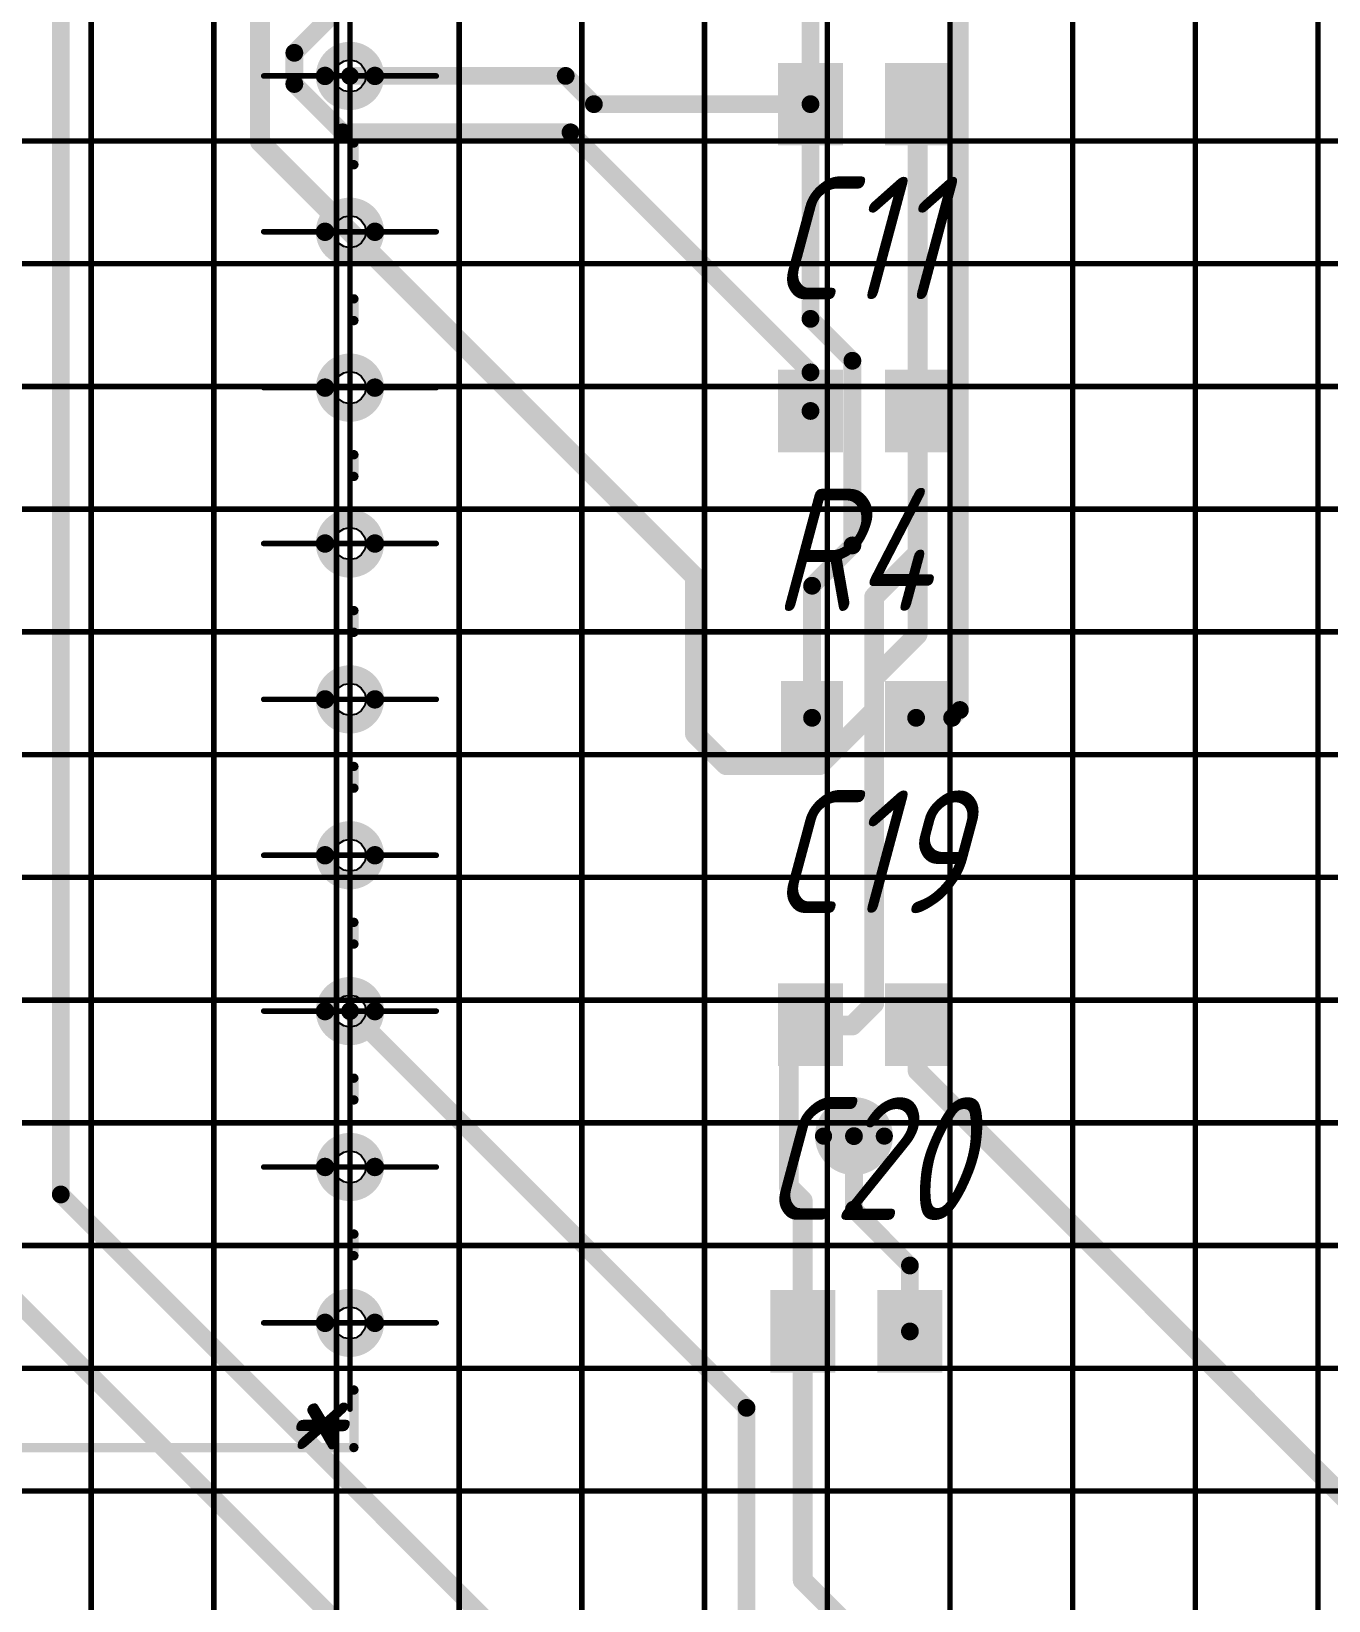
# Model space of a CAD drawing. Header units: millimetres. Extents: x 95 to 923, y 69 to 658.
# Drawn here: x 212.2 to 254.5, y 318.4 to 369.6 of the extents above; entities that cross this region are included whole.
import ezdxf

# ---------------------------------------------------------------- set-up
doc = ezdxf.new("R2010")
doc.units = ezdxf.units.MM
for name, color, linetype in [('Mechanical11', 56, 'Continuous'), ('Mechanical12', 56, 'Continuous'), ('Mechanical7', 56, 'Continuous'), ('Mechanical9', 56, 'Continuous')]:
    doc.layers.add(name, color=color, linetype=linetype)
doc.styles.add('GOST type A', font='', dxfattribs={"height": 0.2})
doc.styles.get('GOST type A').set_extended_font_data('GOST type A', italic=True)

msp = doc.modelspace()

# ---------------------------------------------------------------- hatches: boundary and pattern name
at = {"layer": 'Mechanical12'}
for points in [[(236.534, 365.876), (238.656, 365.876), (238.656, 368.568), (236.534, 368.568)], [(236.534, 365.876), (238.656, 365.876), (238.656, 368.568), (236.534, 368.568)], [(240.028, 365.876), (242.15, 365.876), (242.15, 368.568), (240.028, 368.568)], [(240.028, 365.876), (242.15, 365.876), (242.15, 368.568), (240.028, 368.568)], [(236.534, 355.876), (238.656, 355.876), (238.656, 358.568), (236.534, 358.568)], [(236.534, 355.876), (238.656, 355.876), (238.656, 358.568), (236.534, 358.568)], [(240.028, 355.876), (242.15, 355.876), (242.15, 358.568), (240.028, 358.568)], [(240.028, 355.876), (242.15, 355.876), (242.15, 358.568), (240.028, 358.568)], [(236.635, 346.028), (238.656, 346.028), (238.656, 348.416), (236.635, 348.416)], [(236.635, 346.028), (238.656, 346.028), (238.656, 348.416), (236.635, 348.416)], [(240.028, 346.028), (242.049, 346.028), (242.049, 348.416), (240.028, 348.416)], [(240.028, 346.028), (242.049, 346.028), (242.049, 348.416), (240.028, 348.416)], [(236.534, 335.876), (238.656, 335.876), (238.656, 338.568), (236.534, 338.568)], [(236.534, 335.876), (238.656, 335.876), (238.656, 338.568), (236.534, 338.568)], [(240.028, 335.876), (242.15, 335.876), (242.15, 338.568), (240.028, 338.568)], [(240.028, 335.876), (242.15, 335.876), (242.15, 338.568), (240.028, 338.568)], [(236.281, 325.876), (238.403, 325.876), (238.403, 328.568), (236.281, 328.568)], [(236.281, 325.876), (238.403, 325.876), (238.403, 328.568), (236.281, 328.568)], [(239.775, 325.876), (241.897, 325.876), (241.897, 328.568), (239.775, 328.568)], [(239.775, 325.876), (241.897, 325.876), (241.897, 328.568), (239.775, 328.568)]]:
    msp.add_hatch(color=7, dxfattribs=at).paths.add_polyline_path(points)

# ---------------------------------------------------------------- linework, layer by layer
at = {"layer": 'Mechanical11', "color": 7}
for p, q in [((222.059, 368.142), (222.099, 368.342)), ((222.099, 368.342), (222.212, 368.511)), ((222.212, 368.511), (222.382, 368.625)), ((222.382, 368.625), (222.582, 368.665)), ((222.582, 368.142), (222.582, 368.665)), ((222.582, 368.665), (222.782, 368.625)), ((222.582, 368.665), (222.582, 368.142)), ((222.782, 368.625), (222.952, 368.511)), ((222.952, 368.511), (223.065, 368.342)), ((223.065, 368.342), (223.105, 368.142)), ((222.582, 368.142), (222.059, 368.142)), ((223.105, 368.142), (222.582, 368.142)), ((222.582, 368.142), (223.105, 368.142)), ((222.582, 367.619), (222.582, 368.142)), ((222.952, 367.772), (222.782, 367.659)), ((223.065, 367.942), (222.952, 367.772)), ((223.105, 368.142), (223.065, 367.942)), ((222.782, 367.659), (222.582, 367.619)), ((222.059, 363.062), (222.099, 363.262)), ((222.099, 363.262), (222.212, 363.431)), ((222.212, 363.431), (222.382, 363.545)), ((222.382, 363.545), (222.582, 363.585)), ((222.582, 363.062), (222.582, 363.585)), ((222.582, 363.585), (222.782, 363.545)), ((222.582, 363.585), (222.582, 363.062)), ((222.782, 363.545), (222.952, 363.431)), ((222.952, 363.431), (223.065, 363.262)), ((223.065, 363.262), (223.105, 363.062)), ((222.582, 363.062), (222.059, 363.062)), ((223.105, 363.062), (222.582, 363.062)), ((222.582, 363.062), (223.105, 363.062)), ((222.582, 362.539), (222.582, 363.062)), ((222.952, 362.692), (222.782, 362.579)), ((223.065, 362.862), (222.952, 362.692)), ((223.105, 363.062), (223.065, 362.862)), ((222.782, 362.579), (222.582, 362.539)), ((222.059, 357.982), (222.099, 358.182)), ((222.099, 358.182), (222.212, 358.351)), ((222.212, 358.351), (222.382, 358.465)), ((222.382, 358.465), (222.582, 358.505)), ((222.582, 357.982), (222.582, 358.505)), ((222.582, 358.505), (222.782, 358.465)), ((222.582, 358.505), (222.582, 357.982)), ((222.782, 358.465), (222.952, 358.351)), ((222.952, 358.351), (223.065, 358.182)), ((223.065, 358.182), (223.105, 357.982)), ((222.582, 357.982), (222.059, 357.982)), ((223.105, 357.982), (222.582, 357.982)), ((222.582, 357.982), (223.105, 357.982)), ((222.582, 357.459), (222.582, 357.982)), ((222.782, 357.499), (222.582, 357.459)), ((222.952, 357.612), (222.782, 357.499)), ((223.065, 357.782), (222.952, 357.612)), ((223.105, 357.982), (223.065, 357.782)), ((222.382, 353.385), (222.582, 353.425)), ((222.582, 352.902), (222.582, 353.425)), ((222.582, 353.425), (222.782, 353.385)), ((222.582, 353.425), (222.582, 352.902)), ((222.059, 352.902), (222.099, 353.102)), ((222.582, 352.902), (222.059, 352.902)), ((222.099, 353.102), (222.212, 353.271)), ((222.212, 353.271), (222.382, 353.385)), ((223.105, 352.902), (222.582, 352.902)), ((222.582, 352.902), (223.105, 352.902)), ((222.582, 352.379), (222.582, 352.902)), ((222.782, 353.385), (222.952, 353.271)), ((222.952, 353.271), (223.065, 353.102)), ((223.065, 353.102), (223.105, 352.902)), ((223.105, 352.902), (223.065, 352.702)), ((222.782, 352.419), (222.582, 352.379)), ((222.952, 352.532), (222.782, 352.419)), ((223.065, 352.702), (222.952, 352.532)), ((222.212, 348.191), (222.382, 348.305)), ((222.382, 348.305), (222.582, 348.345)), ((222.582, 347.822), (222.582, 348.345)), ((222.582, 348.345), (222.782, 348.305)), ((222.582, 348.345), (222.582, 347.822)), ((222.782, 348.305), (222.952, 348.191)), ((222.059, 347.822), (222.099, 348.022)), ((222.582, 347.822), (222.059, 347.822)), ((222.099, 348.022), (222.212, 348.191)), ((223.105, 347.822), (222.582, 347.822)), ((222.582, 347.822), (223.105, 347.822)), ((222.582, 347.299), (222.582, 347.822)), ((222.952, 348.191), (223.065, 348.022)), ((223.065, 348.022), (223.105, 347.822)), ((223.105, 347.822), (223.065, 347.622)), ((222.782, 347.339), (222.582, 347.299)), ((222.952, 347.452), (222.782, 347.339)), ((223.065, 347.622), (222.952, 347.452)), ((222.212, 343.111), (222.382, 343.225)), ((222.382, 343.225), (222.582, 343.265)), ((222.582, 342.742), (222.582, 343.265)), ((222.582, 343.265), (222.782, 343.225)), ((222.582, 343.265), (222.582, 342.742)), ((222.782, 343.225), (222.952, 343.111)), ((222.059, 342.742), (222.099, 342.942)), ((222.582, 342.742), (222.059, 342.742)), ((222.099, 342.942), (222.212, 343.111)), ((223.105, 342.742), (222.582, 342.742)), ((222.582, 342.742), (223.105, 342.742)), ((222.582, 342.219), (222.582, 342.742)), ((222.952, 343.111), (223.065, 342.942)), ((223.065, 342.942), (223.105, 342.742)), ((223.105, 342.742), (223.065, 342.542)), ((222.782, 342.259), (222.582, 342.219)), ((222.952, 342.372), (222.782, 342.259)), ((223.065, 342.542), (222.952, 342.372)), ((222.212, 338.031), (222.382, 338.145)), ((222.382, 338.145), (222.582, 338.185)), ((222.582, 337.662), (222.582, 338.185)), ((222.582, 338.185), (222.782, 338.145)), ((222.582, 338.185), (222.582, 337.662)), ((222.782, 338.145), (222.952, 338.031)), ((222.059, 337.662), (222.099, 337.862)), ((222.582, 337.662), (222.059, 337.662)), ((222.099, 337.862), (222.212, 338.031)), ((223.105, 337.662), (222.582, 337.662)), ((222.582, 337.662), (223.105, 337.662)), ((222.582, 337.139), (222.582, 337.662)), ((222.952, 338.031), (223.065, 337.862)), ((223.065, 337.862), (223.105, 337.662)), ((223.105, 337.662), (223.065, 337.462)), ((222.782, 337.179), (222.582, 337.139)), ((222.952, 337.292), (222.782, 337.179)), ((223.065, 337.462), (222.952, 337.292)), ((222.099, 332.782), (222.212, 332.951)), ((222.212, 332.951), (222.382, 333.065)), ((222.382, 333.065), (222.582, 333.105)), ((222.582, 332.582), (222.582, 333.105)), ((222.582, 333.105), (222.782, 333.065)), ((222.582, 333.105), (222.582, 332.582)), ((222.782, 333.065), (222.952, 332.951)), ((222.952, 332.951), (223.065, 332.782)), ((222.059, 332.582), (222.099, 332.782)), ((222.582, 332.582), (222.059, 332.582)), ((223.105, 332.582), (222.582, 332.582)), ((222.582, 332.582), (223.105, 332.582)), ((222.582, 332.059), (222.582, 332.582)), ((223.065, 332.782), (223.105, 332.582)), ((223.105, 332.582), (223.065, 332.382)), ((222.782, 332.099), (222.582, 332.059)), ((222.952, 332.212), (222.782, 332.099)), ((223.065, 332.382), (222.952, 332.212)), ((222.099, 327.702), (222.212, 327.871)), ((222.212, 327.871), (222.382, 327.985)), ((222.382, 327.985), (222.582, 328.025)), ((222.582, 327.502), (222.582, 328.025)), ((222.582, 328.025), (222.782, 327.985)), ((222.582, 328.025), (222.582, 327.502)), ((222.782, 327.985), (222.952, 327.871)), ((222.952, 327.871), (223.065, 327.702)), ((222.059, 327.502), (222.099, 327.702)), ((222.582, 327.502), (222.059, 327.502)), ((223.105, 327.502), (222.582, 327.502)), ((222.582, 327.502), (223.105, 327.502)), ((222.582, 326.979), (222.582, 327.502)), ((223.065, 327.702), (223.105, 327.502)), ((223.105, 327.502), (223.065, 327.302)), ((222.782, 327.019), (222.582, 326.979)), ((222.952, 327.132), (222.782, 327.019)), ((223.065, 327.302), (222.952, 327.132))]:
    msp.add_line(p, q, dxfattribs=at)
for points, const_width in [([(239.367, 333.588, 1), (238.656, 333.588, 1)], 0.711), ([(238.478, 333.588, 1), (238.834, 333.588, 1)], 0.356), ([(239.189, 333.588, 1), (239.545, 333.588, 1)], 0.356)]:
    msp.add_lwpolyline(points, format="xyb", close=True, dxfattribs=dict(at, const_width=const_width))
at = {"layer": 'Mechanical12', "color": 7}
for p, q in [((222.059, 368.142), (222.582, 368.142)), ((222.099, 367.942), (222.059, 368.142)), ((222.212, 367.772), (222.099, 367.942)), ((222.382, 367.659), (222.212, 367.772)), ((222.582, 368.142), (222.582, 367.619)), ((222.582, 367.619), (222.382, 367.659)), ((222.059, 363.062), (222.582, 363.062)), ((222.099, 362.862), (222.059, 363.062)), ((222.212, 362.692), (222.099, 362.862)), ((222.382, 362.579), (222.212, 362.692)), ((222.582, 363.062), (222.582, 362.539)), ((222.582, 362.539), (222.382, 362.579)), ((222.059, 357.982), (222.582, 357.982)), ((222.099, 357.782), (222.059, 357.982)), ((222.212, 357.612), (222.099, 357.782)), ((222.382, 357.499), (222.212, 357.612)), ((222.582, 357.459), (222.382, 357.499)), ((222.582, 357.982), (222.582, 357.459)), ((222.059, 352.902), (222.582, 352.902)), ((222.099, 352.702), (222.059, 352.902)), ((222.582, 352.902), (222.582, 352.379)), ((222.212, 352.532), (222.099, 352.702)), ((222.382, 352.419), (222.212, 352.532)), ((222.582, 352.379), (222.382, 352.419)), ((222.059, 347.822), (222.582, 347.822)), ((222.099, 347.622), (222.059, 347.822)), ((222.582, 347.822), (222.582, 347.299)), ((222.212, 347.452), (222.099, 347.622)), ((222.382, 347.339), (222.212, 347.452)), ((222.582, 347.299), (222.382, 347.339)), ((222.059, 342.742), (222.582, 342.742)), ((222.099, 342.542), (222.059, 342.742)), ((222.582, 342.742), (222.582, 342.219)), ((222.212, 342.372), (222.099, 342.542)), ((222.382, 342.259), (222.212, 342.372)), ((222.582, 342.219), (222.382, 342.259)), ((222.059, 337.662), (222.582, 337.662)), ((222.099, 337.462), (222.059, 337.662)), ((222.582, 337.662), (222.582, 337.139)), ((222.212, 337.292), (222.099, 337.462)), ((222.382, 337.179), (222.212, 337.292)), ((222.582, 337.139), (222.382, 337.179)), ((222.059, 332.582), (222.582, 332.582)), ((222.099, 332.382), (222.059, 332.582)), ((222.582, 332.582), (222.582, 332.059)), ((222.212, 332.212), (222.099, 332.382)), ((222.382, 332.099), (222.212, 332.212)), ((222.582, 332.059), (222.382, 332.099)), ((222.059, 327.502), (222.582, 327.502)), ((222.099, 327.302), (222.059, 327.502)), ((222.582, 327.502), (222.582, 326.979)), ((222.212, 327.132), (222.099, 327.302)), ((222.382, 327.019), (222.212, 327.132)), ((222.582, 326.979), (222.382, 327.019))]:
    msp.add_line(p, q, dxfattribs=at)
for points, const_width in [([(242.466, 347.476), (242.466, 388.098)], 0.58), ([(219.647, 365.997), (219.647, 380.447)], 0.646), ([(237.595, 367.222), (237.595, 379.715)], 0.58), ([(213.154, 331.687), (213.154, 372.489)], 0.58), ([(220.768, 368.894), (222.582, 370.708)], 0.58), ([(220.768, 367.878), (220.768, 368.894)], 0.58), ([(222.582, 368.142), (229.614, 368.142)], 0.58), ([(229.614, 368.142), (230.533, 367.222)], 0.58), ([(220.768, 367.878), (222.343, 366.303)], 0.58), ([(230.533, 367.222), (237.595, 367.222)], 0.58), ([(237.595, 360.224), (237.595, 367.222)], 0.58), ([(241.089, 362.188), (241.089, 367.222)], 0.646), ([(219.647, 365.997), (222.582, 363.062)], 0.646), ([(222.343, 366.303), (229.772, 366.303)], 0.58), ([(229.772, 366.303), (237.595, 358.48)], 0.58), ([(222.709, 365.248), (222.709, 365.956)], 0.305), ([(222.582, 363.062), (233.83, 351.814)], 0.646), ([(241.089, 357.222), (241.089, 362.188)], 0.646), ([(222.709, 360.168), (222.709, 360.876)], 0.305), ([(237.595, 360.224), (238.961, 358.858)], 0.58), ([(238.961, 352.841), (238.961, 358.858)], 0.58), ([(237.595, 357.222), (237.595, 358.48)], 0.58), ([(241.089, 352.582), (241.089, 357.222)], 0.646), ([(222.709, 355.088), (222.709, 355.796)], 0.305), ([(237.646, 351.526), (238.961, 352.841)], 0.58), ([(239.672, 351.165), (241.089, 352.582)], 0.646), ([(241.089, 349.94), (241.089, 352.582)], 0.646), ([(233.83, 346.694), (233.83, 351.814)], 0.646), ([(237.646, 347.222), (237.646, 351.526)], 0.58), ([(239.672, 348.523), (239.672, 351.165)], 0.646), ([(222.709, 350.008), (222.709, 350.716)], 0.305), ([(239.672, 348.523), (241.089, 349.94)], 0.646), ([(239.672, 347.456), (239.672, 348.523)], 0.646), ([(237.894, 345.678), (239.672, 347.456)], 0.646), ([(239.672, 337.906), (239.672, 347.456)], 0.646), ([(241.038, 347.222), (242.212, 347.222)], 0.58), ([(242.212, 347.222), (242.466, 347.476)], 0.58), ([(233.83, 346.694), (234.846, 345.678)], 0.646), ([(222.709, 344.928), (222.709, 345.636)], 0.305), ([(234.846, 345.678), (237.894, 345.678)], 0.646), ([(222.709, 339.848), (222.709, 340.556)], 0.305), ([(238.961, 337.195), (239.672, 337.906)], 0.646), ([(222.582, 337.662), (235.511, 324.732)], 0.58), ([(237.595, 337.195), (237.595, 337.222)], 0.646), ([(237.595, 336.299), (237.595, 337.195)], 0.646), ([(237.595, 337.195), (238.961, 337.195)], 0.646), ([(241.089, 335.713), (241.089, 337.222)], 0.646), ([(236.887, 331.94), (236.887, 336.299)], 0.646), ([(236.887, 336.299), (237.595, 336.299)], 0.646), ([(241.089, 335.713), (257.182, 319.62)], 0.646), ([(222.709, 334.768), (222.709, 335.476)], 0.305), ([(239.012, 331.196), (239.012, 333.588)], 0.58), ([(207.342, 332.582), (227.342, 312.582)], 0.58), ([(213.154, 331.687), (234.012, 310.829)], 0.58), ([(236.887, 331.94), (237.342, 331.485)], 0.646), ([(237.342, 327.222), (237.342, 331.485)], 0.646), ([(239.012, 331.196), (240.836, 329.371)], 0.58), ([(222.709, 329.691), (222.709, 330.396)], 0.305), ([(240.836, 327.222), (240.836, 329.371)], 0.58), ([(237.342, 319.11), (237.342, 327.222)], 0.646), ([(222.709, 323.438), (222.709, 325.312)], 0.305), ([(235.511, 306.354), (235.511, 324.732)], 0.58), ([(207.215, 323.438), (222.709, 323.438)], 0.305), ([(237.342, 319.11), (239.164, 317.288)], 0.646)]:
    msp.add_lwpolyline(points, dxfattribs=dict(at, const_width=const_width))
for points, const_width in [([(220.623, 368.894, 1), (220.913, 368.894, 1)], 0.29), ([(220.623, 368.894, 1), (220.913, 368.894, 1)], 0.29), ([(223.395, 368.142, 1), (221.769, 368.142, 1)], 0.6), ([(223.395, 368.142, 1), (221.769, 368.142, 1)], 0.6), ([(221.619, 368.142, 1), (221.919, 368.142, 1)], 0.3), ([(221.619, 368.142, 1), (221.919, 368.142, 1)], 0.3), ([(222.437, 368.142, 1), (222.727, 368.142, 1)], 0.29), ([(223.245, 368.142, 1), (223.545, 368.142, 1)], 0.3), ([(223.245, 368.142, 1), (223.545, 368.142, 1)], 0.3), ([(229.469, 368.142, 1), (229.759, 368.142, 1)], 0.29), ([(229.469, 368.142, 1), (229.759, 368.142, 1)], 0.29), ([(220.623, 367.878, 1), (220.913, 367.878, 1)], 0.29), ([(220.623, 367.878, 1), (220.913, 367.878, 1)], 0.29), ([(230.389, 367.222, 1), (230.678, 367.222, 1)], 0.29), ([(230.389, 367.222, 1), (230.678, 367.222, 1)], 0.29), ([(237.45, 367.222, 1), (237.74, 367.222, 1)], 0.29), ([(237.45, 367.222, 1), (237.74, 367.222, 1)], 0.29), ([(237.45, 367.222, 1), (237.74, 367.222, 1)], 0.29), ([(240.927, 367.222, 1), (241.25, 367.222, 1)], 0.323), ([(219.485, 365.997, 1), (219.808, 365.997, 1)], 0.323), ([(219.485, 365.997, 1), (219.808, 365.997, 1)], 0.323), ([(222.198, 366.303, 1), (222.488, 366.303, 1)], 0.29), ([(222.198, 366.303, 1), (222.488, 366.303, 1)], 0.29), ([(229.627, 366.303, 1), (229.917, 366.303, 1)], 0.29), ([(229.627, 366.303, 1), (229.917, 366.303, 1)], 0.29), ([(222.633, 365.956, 1), (222.785, 365.956, 1)], 0.152), ([(222.633, 365.248, 1), (222.785, 365.248, 1)], 0.152), ([(223.395, 363.062, 1), (221.769, 363.062, 1)], 0.6), ([(223.395, 363.062, 1), (221.769, 363.062, 1)], 0.6), ([(221.619, 363.062, 1), (221.919, 363.062, 1)], 0.3), ([(221.619, 363.062, 1), (221.919, 363.062, 1)], 0.3), ([(222.42, 363.062, 1), (222.743, 363.062, 1)], 0.323), ([(222.42, 363.062, 1), (222.743, 363.062, 1)], 0.323), ([(223.245, 363.062, 1), (223.545, 363.062, 1)], 0.3), ([(223.245, 363.062, 1), (223.545, 363.062, 1)], 0.3), ([(240.927, 362.188, 1), (241.25, 362.188, 1)], 0.323), ([(240.927, 362.188, 1), (241.25, 362.188, 1)], 0.323), ([(222.633, 360.876, 1), (222.785, 360.876, 1)], 0.152), ([(222.633, 360.168, 1), (222.785, 360.168, 1)], 0.152), ([(237.45, 360.224, 1), (237.74, 360.224, 1)], 0.29), ([(237.45, 360.224, 1), (237.74, 360.224, 1)], 0.29), ([(223.395, 357.982, 1), (221.769, 357.982, 1)], 0.6), ([(223.395, 357.982, 1), (221.769, 357.982, 1)], 0.6), ([(238.816, 358.858, 1), (239.106, 358.858, 1)], 0.29), ([(238.816, 358.858, 1), (239.106, 358.858, 1)], 0.29), ([(237.45, 358.48, 1), (237.74, 358.48, 1)], 0.29), ([(237.45, 358.48, 1), (237.74, 358.48, 1)], 0.29), ([(221.619, 357.982, 1), (221.919, 357.982, 1)], 0.3), ([(221.619, 357.982, 1), (221.919, 357.982, 1)], 0.3), ([(223.245, 357.982, 1), (223.545, 357.982, 1)], 0.3), ([(223.245, 357.982, 1), (223.545, 357.982, 1)], 0.3), ([(237.45, 357.222, 1), (237.74, 357.222, 1)], 0.29), ([(240.927, 357.222, 1), (241.25, 357.222, 1)], 0.323), ([(240.927, 357.222, 1), (241.25, 357.222, 1)], 0.323), ([(222.633, 355.796, 1), (222.785, 355.796, 1)], 0.152), ([(222.633, 355.088, 1), (222.785, 355.088, 1)], 0.152), ([(223.395, 352.902, 1), (221.769, 352.902, 1)], 0.6), ([(223.395, 352.902, 1), (221.769, 352.902, 1)], 0.6), ([(221.619, 352.902, 1), (221.919, 352.902, 1)], 0.3), ([(221.619, 352.902, 1), (221.919, 352.902, 1)], 0.3), ([(223.245, 352.902, 1), (223.545, 352.902, 1)], 0.3), ([(223.245, 352.902, 1), (223.545, 352.902, 1)], 0.3), ([(238.816, 352.841, 1), (239.106, 352.841, 1)], 0.29), ([(238.816, 352.841, 1), (239.106, 352.841, 1)], 0.29), ([(240.927, 352.582, 1), (241.25, 352.582, 1)], 0.323), ([(240.927, 352.582, 1), (241.25, 352.582, 1)], 0.323), ([(240.927, 352.582, 1), (241.25, 352.582, 1)], 0.323), ([(233.668, 351.814, 1), (233.991, 351.814, 1)], 0.323), ([(233.668, 351.814, 1), (233.991, 351.814, 1)], 0.323), ([(237.501, 351.526, 1), (237.791, 351.526, 1)], 0.29), ([(237.501, 351.526, 1), (237.791, 351.526, 1)], 0.29), ([(239.51, 351.165, 1), (239.833, 351.165, 1)], 0.323), ([(239.51, 351.165, 1), (239.833, 351.165, 1)], 0.323), ([(222.633, 350.716, 1), (222.785, 350.716, 1)], 0.152), ([(222.633, 350.008, 1), (222.785, 350.008, 1)], 0.152), ([(240.927, 349.94, 1), (241.25, 349.94, 1)], 0.323), ([(240.927, 349.94, 1), (241.25, 349.94, 1)], 0.323), ([(223.395, 347.822, 1), (221.769, 347.822, 1)], 0.6), ([(223.395, 347.822, 1), (221.769, 347.822, 1)], 0.6), ([(239.51, 348.523, 1), (239.833, 348.523, 1)], 0.323), ([(239.51, 348.523, 1), (239.833, 348.523, 1)], 0.323), ([(239.51, 348.523, 1), (239.833, 348.523, 1)], 0.323), ([(221.619, 347.822, 1), (221.919, 347.822, 1)], 0.3), ([(221.619, 347.822, 1), (221.919, 347.822, 1)], 0.3), ([(223.245, 347.822, 1), (223.545, 347.822, 1)], 0.3), ([(223.245, 347.822, 1), (223.545, 347.822, 1)], 0.3), ([(239.51, 347.456, 1), (239.833, 347.456, 1)], 0.323), ([(239.51, 347.456, 1), (239.833, 347.456, 1)], 0.323), ([(239.51, 347.456, 1), (239.833, 347.456, 1)], 0.323), ([(237.501, 347.222, 1), (237.791, 347.222, 1)], 0.29), ([(240.893, 347.222, 1), (241.183, 347.222, 1)], 0.29), ([(242.067, 347.222, 1), (242.357, 347.222, 1)], 0.29), ([(242.067, 347.222, 1), (242.357, 347.222, 1)], 0.29), ([(242.321, 347.476, 1), (242.611, 347.476, 1)], 0.29), ([(242.321, 347.476, 1), (242.611, 347.476, 1)], 0.29), ([(233.668, 346.694, 1), (233.991, 346.694, 1)], 0.323), ([(233.668, 346.694, 1), (233.991, 346.694, 1)], 0.323), ([(222.633, 345.636, 1), (222.785, 345.636, 1)], 0.152), ([(234.684, 345.678, 1), (235.007, 345.678, 1)], 0.323), ([(234.684, 345.678, 1), (235.007, 345.678, 1)], 0.323), ([(237.732, 345.678, 1), (238.055, 345.678, 1)], 0.323), ([(237.732, 345.678, 1), (238.055, 345.678, 1)], 0.323), ([(222.633, 344.928, 1), (222.785, 344.928, 1)], 0.152), ([(223.395, 342.742, 1), (221.769, 342.742, 1)], 0.6), ([(223.395, 342.742, 1), (221.769, 342.742, 1)], 0.6), ([(221.619, 342.742, 1), (221.919, 342.742, 1)], 0.3), ([(221.619, 342.742, 1), (221.919, 342.742, 1)], 0.3), ([(223.245, 342.742, 1), (223.545, 342.742, 1)], 0.3), ([(223.245, 342.742, 1), (223.545, 342.742, 1)], 0.3), ([(222.633, 340.556, 1), (222.785, 340.556, 1)], 0.152), ([(222.633, 339.848, 1), (222.785, 339.848, 1)], 0.152), ([(223.395, 337.662, 1), (221.769, 337.662, 1)], 0.6), ([(223.395, 337.662, 1), (221.769, 337.662, 1)], 0.6), ([(239.51, 337.906, 1), (239.833, 337.906, 1)], 0.323), ([(239.51, 337.906, 1), (239.833, 337.906, 1)], 0.323), ([(221.619, 337.662, 1), (221.919, 337.662, 1)], 0.3), ([(221.619, 337.662, 1), (221.919, 337.662, 1)], 0.3), ([(222.437, 337.662, 1), (222.727, 337.662, 1)], 0.29), ([(223.245, 337.662, 1), (223.545, 337.662, 1)], 0.3), ([(223.245, 337.662, 1), (223.545, 337.662, 1)], 0.3), ([(237.433, 337.222, 1), (237.756, 337.222, 1)], 0.323), ([(237.433, 337.195, 1), (237.756, 337.195, 1)], 0.323), ([(237.433, 337.195, 1), (237.756, 337.195, 1)], 0.323), ([(237.433, 337.195, 1), (237.756, 337.195, 1)], 0.323), ([(238.799, 337.195, 1), (239.122, 337.195, 1)], 0.323), ([(238.799, 337.195, 1), (239.122, 337.195, 1)], 0.323), ([(240.927, 337.222, 1), (241.25, 337.222, 1)], 0.323), ([(236.725, 336.299, 1), (237.048, 336.299, 1)], 0.323), ([(236.725, 336.299, 1), (237.048, 336.299, 1)], 0.323), ([(237.433, 336.299, 1), (237.756, 336.299, 1)], 0.323), ([(237.433, 336.299, 1), (237.756, 336.299, 1)], 0.323), ([(240.927, 335.713, 1), (241.25, 335.713, 1)], 0.323), ([(240.927, 335.713, 1), (241.25, 335.713, 1)], 0.323), ([(222.633, 335.476, 1), (222.785, 335.476, 1)], 0.152), ([(222.633, 334.768, 1), (222.785, 334.768, 1)], 0.152), ([(240.002, 333.588, 1), (238.021, 333.588, 1)], 0.559), ([(223.395, 332.582, 1), (221.769, 332.582, 1)], 0.6), ([(223.395, 332.582, 1), (221.769, 332.582, 1)], 0.6), ([(237.881, 333.588, 1), (238.161, 333.588, 1)], 0.279), ([(238.867, 333.588, 1), (239.157, 333.588, 1)], 0.29), ([(239.862, 333.588, 1), (240.142, 333.588, 1)], 0.279), ([(221.619, 332.582, 1), (221.919, 332.582, 1)], 0.3), ([(221.619, 332.582, 1), (221.919, 332.582, 1)], 0.3), ([(223.245, 332.582, 1), (223.545, 332.582, 1)], 0.3), ([(223.245, 332.582, 1), (223.545, 332.582, 1)], 0.3), ([(213.009, 331.687, 1), (213.299, 331.687, 1)], 0.29), ([(213.009, 331.687, 1), (213.299, 331.687, 1)], 0.29), ([(236.725, 331.94, 1), (237.048, 331.94, 1)], 0.323), ([(236.725, 331.94, 1), (237.048, 331.94, 1)], 0.323), ([(237.18, 331.485, 1), (237.503, 331.485, 1)], 0.323), ([(237.18, 331.485, 1), (237.503, 331.485, 1)], 0.323), ([(238.867, 331.196, 1), (239.157, 331.196, 1)], 0.29), ([(238.867, 331.196, 1), (239.157, 331.196, 1)], 0.29), ([(222.633, 330.396, 1), (222.785, 330.396, 1)], 0.152), ([(222.633, 329.691, 1), (222.785, 329.691, 1)], 0.152), ([(240.691, 329.371, 1), (240.981, 329.371, 1)], 0.29), ([(240.691, 329.371, 1), (240.981, 329.371, 1)], 0.29), ([(223.395, 327.502, 1), (221.769, 327.502, 1)], 0.6), ([(223.395, 327.502, 1), (221.769, 327.502, 1)], 0.6), ([(221.619, 327.502, 1), (221.919, 327.502, 1)], 0.3), ([(221.619, 327.502, 1), (221.919, 327.502, 1)], 0.3), ([(223.245, 327.502, 1), (223.545, 327.502, 1)], 0.3), ([(223.245, 327.502, 1), (223.545, 327.502, 1)], 0.3), ([(237.18, 327.222, 1), (237.503, 327.222, 1)], 0.323), ([(237.18, 327.222, 1), (237.503, 327.222, 1)], 0.323), ([(240.691, 327.222, 1), (240.981, 327.222, 1)], 0.29), ([(222.633, 325.312, 1), (222.785, 325.312, 1)], 0.152), ([(235.366, 324.732, 1), (235.656, 324.732, 1)], 0.29), ([(235.366, 324.732, 1), (235.656, 324.732, 1)], 0.29), ([(222.633, 323.438, 1), (222.785, 323.438, 1)], 0.152), ([(222.633, 323.438, 1), (222.785, 323.438, 1)], 0.152), ([(237.18, 319.11, 1), (237.503, 319.11, 1)], 0.323), ([(237.18, 319.11, 1), (237.503, 319.11, 1)], 0.323)]:
    msp.add_lwpolyline(points, format="xyb", close=True, dxfattribs=dict(at, const_width=const_width))
at = {"layer": 'Mechanical7', "color": 7, "const_width": 0.18}
for points in [[(222.582, 365.329), (222.582, 370.955)], [(222.582, 365.629), (222.582, 370.655)], [(219.769, 368.142), (225.395, 368.142)], [(220.069, 368.142), (225.095, 368.142)], [(222.582, 360.249), (222.582, 365.875)], [(222.582, 360.549), (222.582, 365.575)], [(219.769, 363.062), (225.395, 363.062)], [(220.069, 363.062), (225.095, 363.062)], [(222.582, 355.169), (222.582, 360.795)], [(222.582, 355.469), (222.582, 360.495)], [(219.769, 357.982), (225.395, 357.982)], [(220.069, 357.982), (225.095, 357.982)], [(222.582, 350.089), (222.582, 355.715)], [(222.582, 350.389), (222.582, 355.415)], [(219.769, 352.902), (225.395, 352.902)], [(220.069, 352.902), (225.095, 352.902)], [(222.582, 345.009), (222.582, 350.635)], [(222.582, 345.309), (222.582, 350.335)], [(219.769, 347.822), (225.395, 347.822)], [(220.069, 347.822), (225.095, 347.822)], [(222.582, 339.929), (222.582, 345.555)], [(222.582, 340.229), (222.582, 345.255)], [(219.769, 342.742), (225.395, 342.742)], [(220.069, 342.742), (225.095, 342.742)], [(222.582, 334.849), (222.582, 340.475)], [(222.582, 335.149), (222.582, 340.175)], [(219.769, 337.662), (225.395, 337.662)], [(220.069, 337.662), (225.095, 337.662)], [(222.582, 329.769), (222.582, 335.395)], [(222.582, 330.069), (222.582, 335.095)], [(219.769, 332.582), (225.395, 332.582)], [(220.069, 332.582), (225.095, 332.582)], [(222.582, 324.689), (222.582, 330.315)], [(222.582, 324.989), (222.582, 330.015)], [(219.769, 327.502), (225.395, 327.502)], [(220.069, 327.502), (225.095, 327.502)]]:
    msp.add_lwpolyline(points, dxfattribs=at)
at = {"layer": 'Mechanical7', "color": 7, "const_width": 0.09}
for points in [[(219.724, 368.142, 1), (219.814, 368.142, 1)], [(220.024, 368.142, 1), (220.114, 368.142, 1)], [(225.05, 368.142, 1), (225.14, 368.142, 1)], [(225.35, 368.142, 1), (225.44, 368.142, 1)], [(222.537, 365.875, 1), (222.627, 365.875, 1)], [(222.537, 365.629, 1), (222.627, 365.629, 1)], [(222.537, 365.575, 1), (222.627, 365.575, 1)], [(222.537, 365.329, 1), (222.627, 365.329, 1)], [(219.724, 363.062, 1), (219.814, 363.062, 1)], [(220.024, 363.062, 1), (220.114, 363.062, 1)], [(225.05, 363.062, 1), (225.14, 363.062, 1)], [(225.35, 363.062, 1), (225.44, 363.062, 1)], [(222.537, 360.795, 1), (222.627, 360.795, 1)], [(222.537, 360.549, 1), (222.627, 360.549, 1)], [(222.537, 360.495, 1), (222.627, 360.495, 1)], [(222.537, 360.249, 1), (222.627, 360.249, 1)], [(219.724, 357.982, 1), (219.814, 357.982, 1)], [(220.024, 357.982, 1), (220.114, 357.982, 1)], [(225.05, 357.982, 1), (225.14, 357.982, 1)], [(225.35, 357.982, 1), (225.44, 357.982, 1)], [(222.537, 355.715, 1), (222.627, 355.715, 1)], [(222.537, 355.469, 1), (222.627, 355.469, 1)], [(222.537, 355.415, 1), (222.627, 355.415, 1)], [(222.537, 355.169, 1), (222.627, 355.169, 1)], [(219.724, 352.902, 1), (219.814, 352.902, 1)], [(220.024, 352.902, 1), (220.114, 352.902, 1)], [(225.05, 352.902, 1), (225.14, 352.902, 1)], [(225.35, 352.902, 1), (225.44, 352.902, 1)], [(222.537, 350.635, 1), (222.627, 350.635, 1)], [(222.537, 350.389, 1), (222.627, 350.389, 1)], [(222.537, 350.335, 1), (222.627, 350.335, 1)], [(222.537, 350.089, 1), (222.627, 350.089, 1)], [(219.724, 347.822, 1), (219.814, 347.822, 1)], [(220.024, 347.822, 1), (220.114, 347.822, 1)], [(225.05, 347.822, 1), (225.14, 347.822, 1)], [(225.35, 347.822, 1), (225.44, 347.822, 1)], [(222.537, 345.555, 1), (222.627, 345.555, 1)], [(222.537, 345.309, 1), (222.627, 345.309, 1)], [(222.537, 345.255, 1), (222.627, 345.255, 1)], [(222.537, 345.009, 1), (222.627, 345.009, 1)], [(219.724, 342.742, 1), (219.814, 342.742, 1)], [(220.024, 342.742, 1), (220.114, 342.742, 1)], [(225.05, 342.742, 1), (225.14, 342.742, 1)], [(225.35, 342.742, 1), (225.44, 342.742, 1)], [(222.537, 340.475, 1), (222.627, 340.475, 1)], [(222.537, 340.229, 1), (222.627, 340.229, 1)], [(222.537, 340.175, 1), (222.627, 340.175, 1)], [(222.537, 339.929, 1), (222.627, 339.929, 1)], [(219.724, 337.662, 1), (219.814, 337.662, 1)], [(220.024, 337.662, 1), (220.114, 337.662, 1)], [(225.05, 337.662, 1), (225.14, 337.662, 1)], [(225.35, 337.662, 1), (225.44, 337.662, 1)], [(222.537, 335.395, 1), (222.627, 335.395, 1)], [(222.537, 335.149, 1), (222.627, 335.149, 1)], [(222.537, 335.095, 1), (222.627, 335.095, 1)], [(222.537, 334.849, 1), (222.627, 334.849, 1)], [(219.724, 332.582, 1), (219.814, 332.582, 1)], [(220.024, 332.582, 1), (220.114, 332.582, 1)], [(225.05, 332.582, 1), (225.14, 332.582, 1)], [(225.35, 332.582, 1), (225.44, 332.582, 1)], [(222.537, 330.315, 1), (222.627, 330.315, 1)], [(222.537, 330.069, 1), (222.627, 330.069, 1)], [(222.537, 330.015, 1), (222.627, 330.015, 1)], [(222.537, 329.769, 1), (222.627, 329.769, 1)], [(219.724, 327.502, 1), (219.814, 327.502, 1)], [(220.024, 327.502, 1), (220.114, 327.502, 1)], [(225.05, 327.502, 1), (225.14, 327.502, 1)], [(225.35, 327.502, 1), (225.44, 327.502, 1)], [(222.537, 324.989, 1), (222.627, 324.989, 1)], [(222.537, 324.689, 1), (222.627, 324.689, 1)]]:
    msp.add_lwpolyline(points, format="xyb", close=True, dxfattribs=at)
at = {"layer": 'Mechanical9', "color": 7, "const_width": 0.18}
for points in [[(214.142, 250.022), (214.142, 611.222)], [(218.142, 250.022), (218.142, 611.222)], [(222.142, 250.022), (222.142, 611.222)], [(226.142, 250.022), (226.142, 611.222)], [(230.142, 250.022), (230.142, 611.222)], [(234.142, 250.022), (234.142, 611.222)], [(238.142, 250.022), (238.142, 611.222)], [(242.142, 250.022), (242.142, 611.222)], [(246.142, 250.022), (246.142, 611.222)], [(250.142, 250.022), (250.142, 611.222)], [(254.142, 250.022), (254.142, 611.222)], [(190.142, 366.022), (432.342, 366.022)], [(190.142, 362.022), (432.342, 362.022)], [(190.142, 358.022), (432.342, 358.022)], [(190.142, 354.022), (432.342, 354.022)], [(190.142, 350.022), (432.342, 350.022)], [(190.142, 346.022), (432.342, 346.022)], [(190.142, 342.022), (432.342, 342.022)], [(190.142, 338.022), (432.342, 338.022)], [(190.142, 334.022), (432.342, 334.022)], [(190.142, 330.022), (432.342, 330.022)], [(190.142, 326.022), (432.342, 326.022)], [(190.142, 322.022), (432.342, 322.022)]]:
    msp.add_lwpolyline(points, dxfattribs=at)

# ---------------------------------------------------------------- texts
at = {"layer": 'Mechanical7', "color": 7, "style": 'GOST type A'}
for s, p in [('C11', (236.269, 360.854)), ('R4', (236.37, 350.702)), ('C19', (236.269, 340.854)), ('C20', (236.016, 330.854))]:
    msp.add_text(s, height=4, dxfattribs=at).set_placement(p)
msp.add_text('*', height=4, rotation=180, dxfattribs=at).set_placement((223.217, 325.724))

doc.saveas('drawing.dxf')
